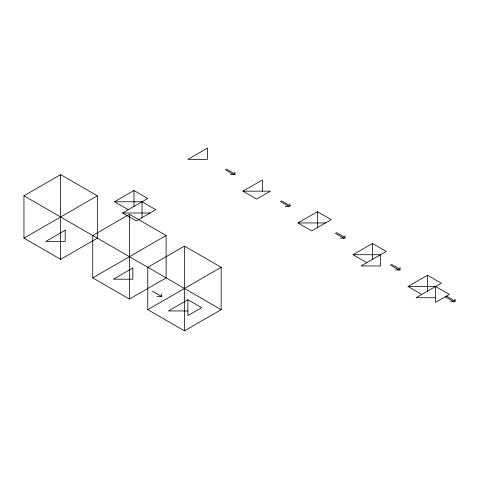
<?xml version="1.0" encoding="UTF-8"?>
<svg xmlns="http://www.w3.org/2000/svg" width="479" height="479" viewBox="0 0 479 479"><rect width="100%" height="100%" fill="white"/><g stroke="black" fill="none" stroke-linecap="round" stroke-linejoin="round"><path stroke-width="0.72" d="M23.95 195.803L60.641 174.619L97.327 195.803L97.327 238.165L60.641 259.349L23.95 238.165L23.95 195.803L221.154 309.656L221.154 267.294L184.469 246.11L147.777 267.294L147.777 309.656L184.469 330.839L221.154 309.656M23.95 238.165L97.327 195.803M114.529 201.761L133.982 190.528L147.742 198.468L122.588 212.993L136.347 220.939L155.801 209.7L142.041 201.761L114.529 201.761L128.288 209.7M129.432 214.335L92.74 235.518L92.74 277.886L129.432 299.064L166.123 277.886L166.123 235.518L129.432 214.335L129.432 299.064M92.74 277.886L166.123 235.518M242.937 191.169L270.455 191.169L256.696 199.108L242.937 191.169L262.396 179.936L262.396 191.169M147.777 309.656L221.154 267.294M297.974 222.939L317.433 211.706L331.193 219.651L311.733 230.884L297.974 222.939L325.492 222.939M187.906 299.728L187.906 315.613L201.665 307.674L187.906 299.728L168.446 310.961L187.906 310.961M353.005 254.714L372.464 243.482L386.224 251.427L361.07 265.947L380.524 265.947L380.524 254.714L353.005 254.714L366.764 262.66M421.801 294.429L408.042 286.49L427.502 275.257L441.255 283.197L416.101 297.722L435.561 297.722M230.327 174.619L234.914 174.619L234.914 171.973M285.364 206.395L289.951 206.395L289.951 203.743M122.588 212.993L150.101 212.993M340.395 238.165L344.982 238.165L344.982 235.518M395.432 269.94L400.019 269.94L400.019 267.294M408.042 286.49L435.561 286.49L449.32 294.429L435.561 302.375L435.561 286.49M156.95 296.417L161.537 296.417L161.537 293.771M450.464 301.716L455.05 301.716L455.05 299.064M226.316 168.991L234.914 173.955M281.347 200.767L289.951 205.731M336.384 232.543L344.982 237.506M391.415 264.312L400.019 269.276M446.452 296.088L455.05 301.052M225.166 169.656L233.77 174.619M280.203 201.425L288.801 206.395M335.234 233.201L343.838 238.165M390.271 264.977L398.869 269.94M445.302 296.746L453.906 301.716M152.364 291.124L161.537 296.417M427.502 275.257L427.502 291.142M372.464 243.482L372.464 259.367M317.433 211.706L317.433 227.597M184.469 246.11L184.469 330.839M142.041 201.761L142.041 217.646M133.982 190.528L133.982 206.413M60.641 174.619L60.641 259.349M65.192 230.243L45.733 241.476L65.192 241.476L65.192 230.243M207.365 148.161L187.906 159.393L207.365 159.393L207.365 148.161M132.869 267.953L113.415 279.185L132.869 279.185L132.869 267.953"/></g></svg>
